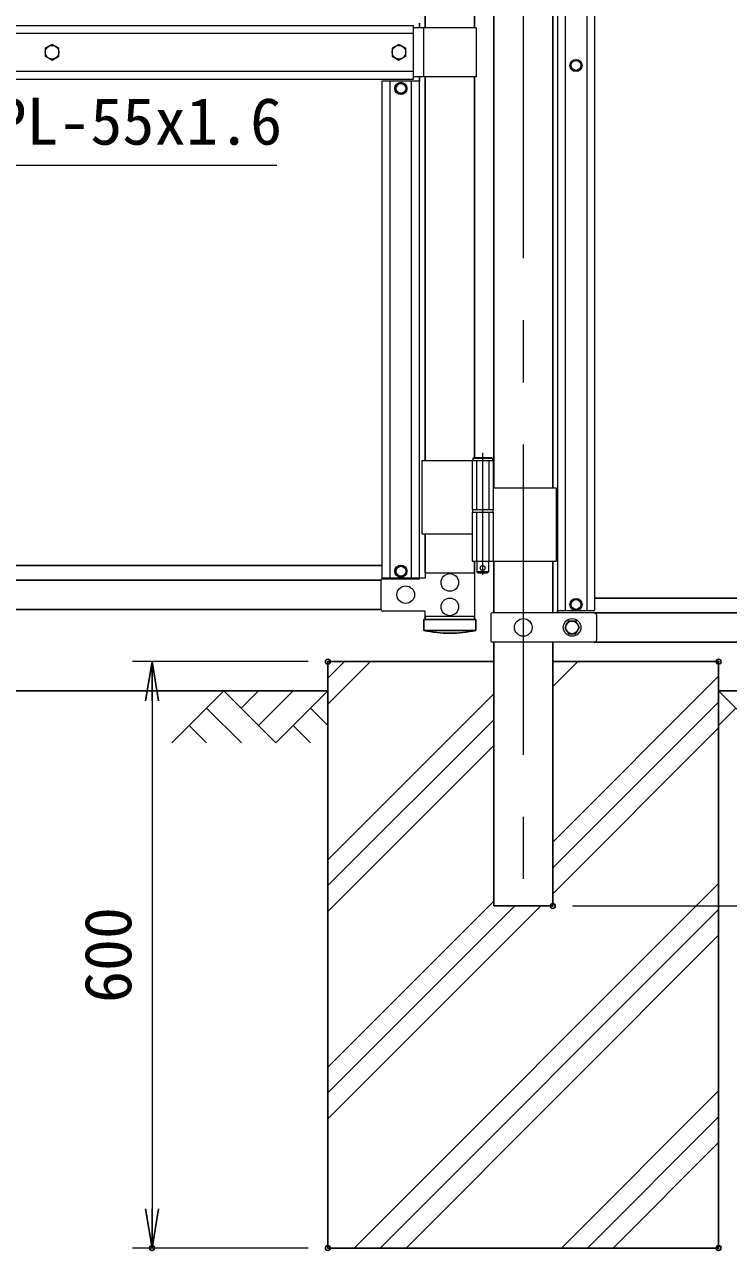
# Model space of a CAD drawing. Units: millimetres, scale not verified. Extents: x -4200 to 4200, y -2969 to 2971.
# Drawn here: x -2379 to -1659, y -889 to 366 of the extents above; entities that cross this region are included whole.
import ezdxf
from ezdxf.enums import TextEntityAlignment as Align

# ---------------------------------------------------------------- set-up
doc = ezdxf.new("R2010")
doc.units = ezdxf.units.MM
doc.header["$LTSCALE"] = 10
doc.header["$PDMODE"] = 32
doc.header["$PDSIZE"] = 5
doc.linetypes.add('DASHED', pattern=[7.5, 6, -1.5])
doc.linetypes.add('USER1', pattern=[50.8, 31.75, -6.35, 6.35, -6.35])
for name, color, linetype, lineweight in [('0-0_D-STR1', 1, 'Continuous', 25), ('0-1_D-STR3', 3, 'Continuous', 13), ('0-2_D-BMK', 2, 'USER1', 13), ('0-3_D-STR-DIM', 7, 'Continuous', 13), ('0-6_D-STR-TXT', 7, 'Continuous', 13), ('0-7_D-BGD', 7, 'Continuous', 25), ('0-8_D-DCR-HCH', 7, 'Continuous', 13), ('0-9_D-STR4', 7, 'Continuous', 25)]:
    doc.layers.add(name, color=color, linetype=linetype, lineweight=lineweight)
doc.layers.add('0-4_0', color=7, linetype='Continuous')
doc.layers.add('0-5_Defpoints', color=8, linetype='Continuous')
doc.styles.add('ＭＳ ゴシック', font='')
doc.styles.get('ＭＳ ゴシック').set_extended_font_data('MS Gothic')

# ---------------------------------------------------------------- blocks, each defined once
blk = doc.blocks.new('_Open')
at = {"layer": '0-4_0'}
blk.add_line((-10, 1.667), (0, 0), dxfattribs=at)
blk.add_lwpolyline([(-10, -1.667), (0, 0), (-10, 0)], dxfattribs=at)

msp = doc.modelspace()

# ---------------------------------------------------------------- linework, layer by layer
at = {"layer": '0-0_D-STR1'}
for p, q in [((-1969.17, 686.54), (-1969.17, 362.25)), ((-1918.37, 658.54), (-1918.37, 362.25)), ((-1898.87, 658.54), (-1898.87, -108.46)), ((-1838.37, 658.54), (-1838.37, -108.46)), ((-1974.87, 362.25), (-1974.87, 367)), ((-1974.87, 307.5), (-1974.87, 312.25)), ((-1969.17, 312.25), (-1969.17, -80.46)), ((-1918.37, 312.25), (-1918.37, -77.46)), ((-1969.17, -155.46), (-1969.17, -195.25)), ((-2768.87, -187.75), (-2012.87, -187.75)), ((-1918.37, -183.46), (-1918.37, -196.36)), ((-1898.87, -183.46), (-1898.87, -236.26)), ((-1838.37, -183.46), (-1838.37, -236.26)), ((-2768.09, -202.75), (-2013.66, -202.75)), ((-1368.62, -221.26), (-1795.62, -221.26)), ((-2768.09, -232.75), (-2013.66, -232.75)), ((-1833.62, -234.01), (-1833.62, -236.26)), ((-1368.62, -236.26), (-1795.98, -236.26)), ((-1917.17, -243.25), (-1970.37, -243.25)), ((-1970.37, -254.25), (-1970.37, -243.25)), ((-1969.17, -243.25), (-1969.17, -240.25)), ((-1918.37, -243.25), (-1918.37, -240.25)), ((-1917.17, -243.25), (-1917.17, -254.25)), ((-1917.17, -254.25), (-1970.37, -254.25)), ((-1898.87, -266.26), (-1898.87, -536.26)), ((-1838.37, -266.26), (-1838.37, -536.26)), ((-1368.62, -266.26), (-1795.98, -266.26)), ((-1838.37, -536.26), (-1898.87, -536.26))]:
    msp.add_line(p, q, dxfattribs=at)
msp.add_arc((-1943.77, -137.82), 119.43, 257.13052, 282.86948, dxfattribs=at)
at = {"layer": '0-1_D-STR3'}
for p, q in [((-1833.62, 881.49), (-1833.62, -234.01)), ((-1825.62, 881.49), (-1825.62, -234.01)), ((-1803.62, 881.49), (-1803.62, -234.01)), ((-1795.62, 881.49), (-1795.62, -234.01)), ((-2800.87, 364.75), (-1980.87, 364.75)), ((-1980.87, 309.75), (-1980.87, 364.75)), ((-2800.87, 356.75), (-1980.87, 356.75)), ((-1916.77, 362.25), (-1980.87, 362.25)), ((-1970.77, 362.25), (-1970.77, 312.25)), ((-1916.77, 362.25), (-1916.77, 312.25)), ((-2800.87, 317.75), (-1980.87, 317.75)), ((-2800.87, 309.75), (-1980.87, 309.75)), ((-2012.87, -201.5), (-2012.87, 308)), ((-2012.87, 308), (-1974.87, 308)), ((-2012.87, -201.5), (-2012.87, 306.02)), ((-2004.87, -201.5), (-2004.87, 308)), ((-2004.87, -201.5), (-2004.87, 306.02)), ((-1982.87, -201.5), (-1982.87, 308)), ((-1982.87, -201.5), (-1982.87, 306.02)), ((-1916.77, 312.25), (-1980.87, 312.25)), ((-1974.87, -201.5), (-1974.87, 308)), ((-1974.87, -201.5), (-1974.87, 306.02)), ((-1972.32, -80.46), (-1899.42, -80.46)), ((-1972.32, -80.46), (-1972.32, -155.46)), ((-1921.02, -80.46), (-1921.02, -130.46)), ((-1900.22, -78.46), (-1920.22, -78.46)), ((-1919.22, -77.46), (-1901.22, -77.46)), ((-1900.22, -78.46), (-1901.22, -77.46)), ((-1900.22, -78.46), (-1900.22, -80.46)), ((-1899.42, -80.46), (-1899.42, -130.46)), ((-1899.42, -108.46), (-1835.07, -108.46)), ((-1835.07, -108.46), (-1835.07, -183.46)), ((-1921.02, -130.46), (-1899.42, -130.46)), ((-1921.02, -133.46), (-1899.42, -133.46)), ((-1921.02, -133.46), (-1921.02, -183.46)), ((-1920.72, -130.46), (-1920.72, -133.46)), ((-1920.72, -133.46), (-1899.72, -133.46)), ((-1899.72, -130.46), (-1899.72, -133.46)), ((-1899.42, -133.46), (-1899.42, -183.46)), ((-1972.32, -155.46), (-1921.13, -155.46)), ((-1921.02, -183.46), (-1835.07, -183.46)), ((-1916.22, -183.46), (-1916.22, -194.46)), ((-1915.22, -195.46), (-1916.22, -194.46)), ((-1915.22, -195.46), (-1905.22, -195.46)), ((-1905.22, -195.46), (-1904.22, -194.46)), ((-2013.92, -232.75), (-2013.92, -202.75)), ((-2012.87, -201.5), (-1974.87, -201.5)), ((-1901.96, -238.26), (-1901.96, -264.26)), ((-1795.62, -236.26), (-1899.96, -236.26)), ((-1833.62, -234.01), (-1795.62, -234.01)), ((-1793.62, -238.26), (-1793.62, -264.26)), ((-1795.62, -266.26), (-1899.96, -266.26))]:
    msp.add_line(p, q, dxfattribs=at)
at = {"layer": '0-1_D-STR3', "linetype": 'DASHED'}
for p, q in [((-1916.52, -80.46), (-1916.52, -130.46)), ((-1903.92, -80.46), (-1903.92, -130.46)), ((-1916.52, -133.46), (-1916.52, -183.46)), ((-1903.92, -133.46), (-1903.92, -183.46))]:
    msp.add_line(p, q, dxfattribs=at)
at = {"layer": '0-1_D-STR3'}
for points in [[(-2350.87, 345.35), (-2357.89, 341.3), (-2357.89, 333.2), (-2350.87, 329.15), (-2343.86, 333.2), (-2343.86, 341.3)], [(-1995.87, 345.35), (-2002.89, 341.3), (-2002.89, 333.2), (-1995.87, 329.15), (-1988.86, 333.2), (-1988.86, 341.3)], [(-1820.4, 323.74), (-1817.51, 328.74), (-1811.74, 328.74), (-1808.85, 323.74), (-1811.74, 318.74), (-1817.51, 318.74)], [(-1988.1, 300.25), (-1990.99, 305.25), (-1996.76, 305.25), (-1999.65, 300.25), (-1996.76, 295.25), (-1990.99, 295.25)], [(-1988.1, 300.25), (-1990.99, 305.25), (-1996.76, 305.25), (-1999.65, 300.25), (-1996.76, 295.25), (-1990.99, 295.25)], [(-1988.1, -193.75), (-1990.99, -198.75), (-1996.76, -198.75), (-1999.65, -193.75), (-1996.76, -188.75), (-1990.99, -188.75)], [(-1820.4, -227.76), (-1817.51, -222.76), (-1811.74, -222.76), (-1808.85, -227.76), (-1811.74, -232.76), (-1817.51, -232.76)], [(-1811.12, -251.26), (-1814.87, -244.76), (-1822.38, -244.76), (-1826.12, -251.26), (-1822.38, -257.76), (-1814.87, -257.76)]]:
    msp.add_lwpolyline(points, close=True, dxfattribs=at)
for points in [[(-1919.22, -77.46), (-1920.22, -78.46), (-1920.22, -80.46)], [(-1904.22, -183.46), (-1904.22, -194.46), (-1916.22, -194.46)], [(-1969.17, -195.25), (-1918.37, -195.25), (-1918.37, -240.25), (-1969.17, -240.25), (-1969.17, -234.75), (-2011.92, -234.75)], [(-1969.17, -195.25), (-1969.17, -200.75), (-2011.92, -200.75)]]:
    msp.add_lwpolyline(points, dxfattribs=at)
for centre, radius in [((-2350.87, 337.25), 7.03), ((-1995.87, 337.25), 7.03), ((-1814.62, 323.74), 6.25), ((-1814.62, 323.74), 5), ((-1993.87, 300.25), 6.25), ((-1993.87, 300.25), 6.25), ((-1993.87, 300.25), 5), ((-1993.87, 300.25), 5), ((-1993.87, -193.75), 6.25), ((-1910.22, -190.46), 2.5), ((-1993.87, -193.75), 5), ((-1943.77, -205.25), 9), ((-1988.92, -217.75), 9), ((-1943.77, -230.25), 9), ((-1814.62, -227.76), 6.25), ((-1814.62, -227.76), 5), ((-1868.62, -251.26), 9), ((-1818.62, -251.26), 9), ((-1818.62, -251.26), 6.5)]:
    msp.add_circle(centre, radius, dxfattribs=at)
for centre, start, end in [((-2011.92, -202.75), 90, 180), ((-2011.92, -232.75), 180, 270), ((-1899.96, -238.26), 90, 180), ((-1795.62, -238.26), 0, 90), ((-1899.96, -264.26), 180, 270), ((-1795.62, -264.26), 270, 0)]:
    msp.add_arc(centre, 2, start, end, dxfattribs=at)
at = {"layer": '0-2_D-BMK'}
for p, q in [((-1868.62, 951.98), (-1868.62, -546.83)), ((-1910.22, -72.54), (-1910.22, -197.43))]:
    msp.add_line(p, q, dxfattribs=at)
at = {"layer": '0-3_D-STR-DIM'}
for p, q in [((-2088.62, -286.26), (-2268.62, -286.26)), ((-2248.62, -326.26), (-2248.62, -846.26)), ((-1818.37, -536.26), (-808.62, -536.26)), ((-1818.37, -536.26), (-928.62, -536.26)), ((-2088.62, -886.26), (-2268.62, -886.26))]:
    msp.add_line(p, q, dxfattribs=at)
at = {"layer": '0-5_Defpoints'}
for p in [(-2068.62, -286.26), (-1668.62, -286.26), (-1838.37, -536.26), (-2248.62, -886.26), (-2068.62, -886.26), (-2068.62, -886.26), (-1668.62, -886.26)]:
    msp.add_point(p, dxfattribs=at)
at = {"layer": '0-6_D-STR-TXT'}
msp.add_lwpolyline([(-2121.01, 221.53), (-2462.29, 221.53), (-2493.97, 334.8)], dxfattribs=at)
at = {"layer": '0-7_D-BGD'}
for p, q in [((-2703.62, -316.26), (-2068.62, -316.26)), ((-1668.62, -316.26), (-1368.62, -316.26))]:
    msp.add_line(p, q, dxfattribs=at)
at = {"layer": '0-8_D-DCR-HCH'}
for p, q in [((-2068.62, -329.86), (-2025.03, -286.26)), ((-2068.62, -303.34), (-2051.54, -286.26)), ((-1838.37, -311.74), (-1812.9, -286.26)), ((-1838.37, -470.84), (-1668.62, -301.09)), ((-2175.05, -316.26), (-2228.26, -369.47)), ((-2175.05, -316.26), (-2121.84, -369.47)), ((-2157.31, -334), (-2139.57, -316.26)), ((-2139.57, -351.73), (-2104.1, -316.26)), ((-2121.84, -369.47), (-2068.62, -316.26)), ((-2068.62, -488.95), (-1898.87, -319.2)), ((-1615.41, -369.47), (-1668.62, -316.26)), ((-2192.79, -334), (-2157.15, -369.47)), ((-2086.36, -334), (-2068.62, -351.65)), ((-1838.37, -497.35), (-1668.62, -327.6)), ((-1650.89, -334), (-1668.62, -351.65)), ((-2068.62, -515.47), (-1898.87, -345.72)), ((-2210.52, -351.73), (-2192.7, -369.47)), ((-2104.1, -351.73), (-2086.28, -369.47)), ((-1838.37, -523.87), (-1668.62, -354.12)), ((-2068.62, -541.99), (-1898.87, -372.24)), ((-2041.66, -886.26), (-1668.62, -513.22)), ((-2068.62, -701.09), (-1898.87, -531.34)), ((-2068.62, -754.12), (-1850.76, -536.26)), ((-2068.62, -727.6), (-1877.28, -536.26)), ((-2015.15, -886.26), (-1668.62, -539.73)), ((-1988.63, -886.26), (-1668.62, -566.25)), ((-1829.53, -886.26), (-1668.62, -725.35)), ((-1803.02, -886.26), (-1668.62, -751.87)), ((-1776.5, -886.26), (-1668.62, -778.38))]:
    msp.add_line(p, q, dxfattribs=at)
at = {"layer": '0-9_D-STR4'}
for p, q in [((-2068.62, -286.26), (-2068.62, -886.26)), ((-1898.87, -286.26), (-2068.62, -286.26)), ((-1668.62, -286.26), (-1838.37, -286.26)), ((-1668.62, -286.26), (-1668.62, -886.26)), ((-2068.62, -886.26), (-1668.62, -886.26))]:
    msp.add_line(p, q, dxfattribs=at)

# ---------------------------------------------------------------- block references
at = {"layer": '0-3_D-STR-DIM', "xscale": 4, "yscale": 4}
for p, rotation in [((-2248.62, -286.26), 90), ((-2248.62, -886.26), 270)]:
    msp.add_blockref('_Open', p, dxfattribs=dict(at, rotation=rotation))

# ---------------------------------------------------------------- texts
at = {"layer": '0-3_D-STR-DIM', "style": 'ＭＳ ゴシック'}
msp.add_text('600', height=48.09, rotation=90, dxfattribs=at).set_placement((-2255.37, -635.51), align=Align.BOTTOM_LEFT)
at = {"layer": '0-6_D-STR-TXT', "style": 'ＭＳ ゴシック'}
msp.add_text('PL-55x1.6', height=48.09, dxfattribs=at).set_placement((-2409.85, 228.27), align=Align.BOTTOM_LEFT)

doc.saveas('drawing.dxf')
